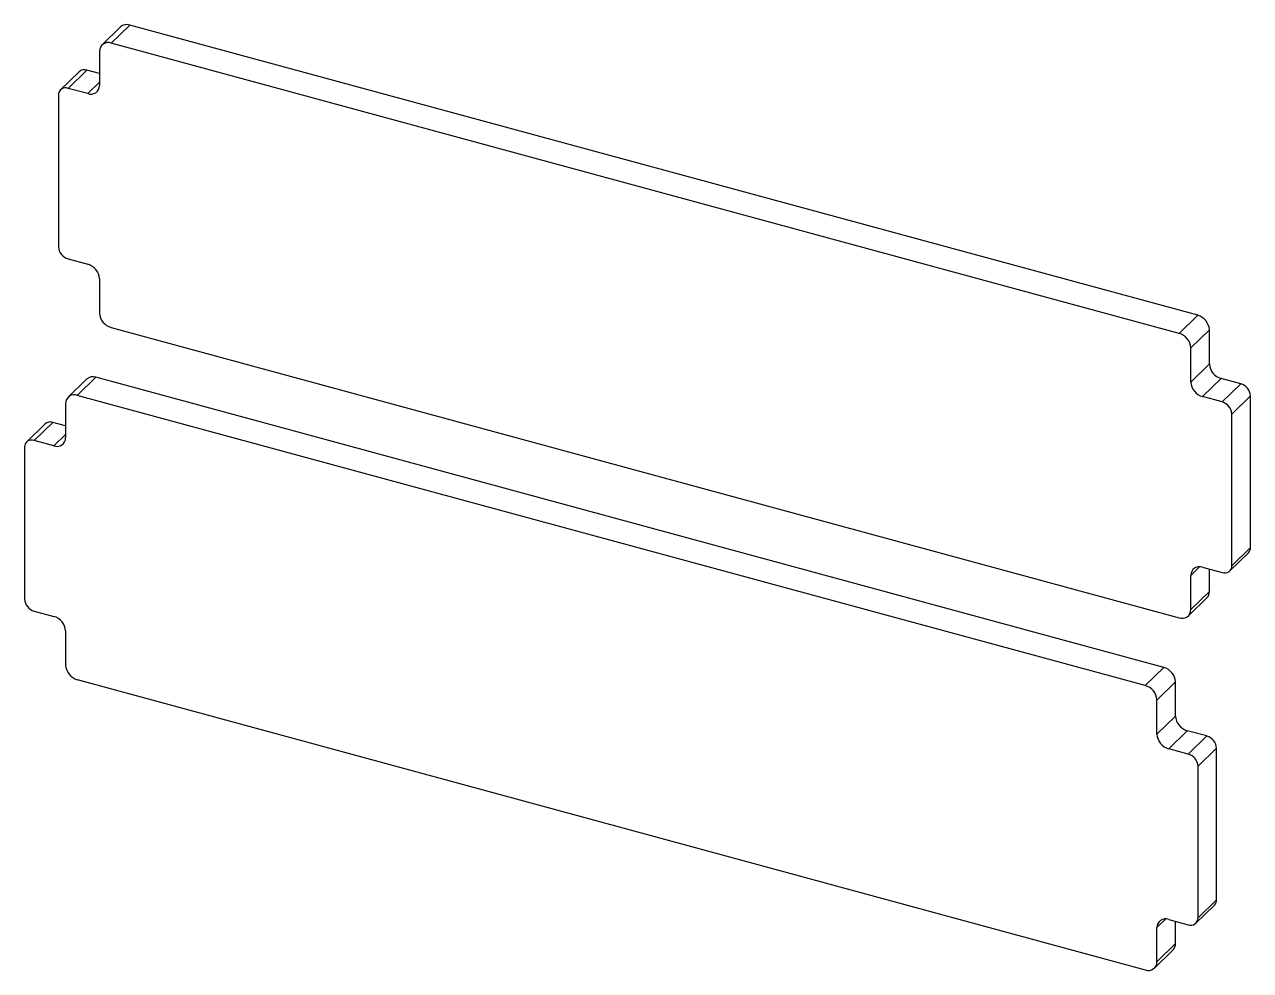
# Model space of a CAD drawing. Header units: millimetres. Extents: x -18893 to -18338, y 1235 to 1663.
import ezdxf

# ---------------------------------------------------------------- set-up
doc = ezdxf.new("R2010")
doc.units = ezdxf.units.MM

msp = doc.modelspace()

# ---------------------------------------------------------------- linework, layer by layer
at = {"color": 7, "linetype": 'Continuous', "lineweight": 25}
for p, q in [((-18849.17, 1661.86), (-18857.57, 1653.66)), ((-18853.38, 1654.51), (-18844.98, 1662.71)), ((-18362.09, 1531.47), (-18844.98, 1662.71)), ((-18370.49, 1523.27), (-18853.38, 1654.51)), ((-18858.69, 1650.81), (-18858.69, 1635.38)), ((-18867.93, 1641.58), (-18876.33, 1633.38)), ((-18872.84, 1634.08), (-18864.44, 1642.28)), ((-18858.69, 1640.72), (-18864.44, 1642.28)), ((-18864, 1631.68), (-18858.69, 1636.86)), ((-18877.26, 1631), (-18877.26, 1562.43)), ((-18864, 1631.68), (-18872.84, 1634.08)), ((-18872.84, 1556.94), (-18864, 1554.54)), ((-18858.69, 1547.95), (-18858.69, 1532.52)), ((-18370.49, 1523.27), (-18362.09, 1531.47)), ((-18853.38, 1525.94), (-18370.49, 1394.7)), ((-18365.18, 1516.69), (-18356.78, 1524.89)), ((-18356.78, 1509.46), (-18356.78, 1524.89)), ((-18365.18, 1501.26), (-18365.18, 1516.69)), ((-18365.18, 1501.26), (-18356.78, 1509.46)), ((-18864.49, 1502.61), (-18872.89, 1494.41)), ((-18868.7, 1495.26), (-18860.3, 1503.46)), ((-18377.41, 1372.22), (-18860.3, 1503.46)), ((-18359.88, 1494.67), (-18351.48, 1502.87)), ((-18342.63, 1500.47), (-18351.48, 1502.87)), ((-18351.03, 1492.27), (-18342.63, 1500.47)), ((-18874.01, 1491.56), (-18874.01, 1476.13)), ((-18385.81, 1364.02), (-18868.7, 1495.26)), ((-18351.03, 1492.27), (-18359.88, 1494.67)), ((-18346.61, 1486.78), (-18338.21, 1494.98)), ((-18338.21, 1426.41), (-18338.21, 1494.98)), ((-18346.61, 1418.21), (-18346.61, 1486.78)), ((-18883.25, 1482.33), (-18891.65, 1474.13)), ((-18888.16, 1474.84), (-18879.76, 1483.04)), ((-18874.01, 1481.47), (-18879.76, 1483.04)), ((-18879.32, 1472.43), (-18888.16, 1474.84)), ((-18879.32, 1472.43), (-18874.01, 1477.61)), ((-18892.58, 1471.75), (-18892.58, 1403.18)), ((-18346.61, 1418.21), (-18338.21, 1426.41)), ((-18347.54, 1415.83), (-18339.14, 1424.03)), ((-18365.18, 1413.83), (-18361.19, 1417.72)), ((-18365.18, 1398.4), (-18365.18, 1413.83)), ((-18359.88, 1417.53), (-18351.03, 1415.12)), ((-18356.78, 1406.6), (-18356.78, 1416.69)), ((-18366.3, 1395.55), (-18357.9, 1403.74)), ((-18365.18, 1398.4), (-18356.78, 1406.6)), ((-18888.16, 1397.69), (-18879.32, 1395.29)), ((-18874.01, 1388.7), (-18874.01, 1373.27)), ((-18385.81, 1364.02), (-18377.41, 1372.22)), ((-18868.7, 1366.69), (-18385.81, 1235.45)), ((-18380.5, 1357.44), (-18372.1, 1365.64)), ((-18372.1, 1350.21), (-18372.1, 1365.64)), ((-18380.5, 1342.01), (-18380.5, 1357.44)), ((-18380.5, 1342.01), (-18372.1, 1350.21)), ((-18375.2, 1335.42), (-18366.8, 1343.62)), ((-18357.95, 1341.22), (-18366.8, 1343.62)), ((-18366.35, 1333.02), (-18357.95, 1341.22)), ((-18366.35, 1333.02), (-18375.2, 1335.42)), ((-18361.93, 1327.53), (-18353.53, 1335.73)), ((-18353.53, 1267.16), (-18353.53, 1335.73)), ((-18361.93, 1258.96), (-18361.93, 1327.53)), ((-18362.86, 1256.58), (-18354.46, 1264.78)), ((-18361.93, 1258.96), (-18353.53, 1267.16)), ((-18380.5, 1254.58), (-18376.51, 1258.48)), ((-18380.5, 1239.15), (-18380.5, 1254.58)), ((-18375.2, 1258.28), (-18366.35, 1255.88)), ((-18372.1, 1247.35), (-18372.1, 1257.44)), ((-18380.5, 1239.15), (-18372.1, 1247.35)), ((-18381.62, 1236.3), (-18373.22, 1244.5))]:
    msp.add_line(p, q, dxfattribs=at)
for centre, radius, start, end in [((-18846.35, 1658.7), 4.23, 71.1228, 131.7873), ((-18854.79, 1650.87), 3.9, 68.8623, 180.9223), ((-18865.58, 1638.95), 3.53, 71.1228, 131.7873), ((-18874.01, 1631.05), 3.25, 68.8623, 180.9223), ((-18862.59, 1635.32), 3.9, 248.8623, 0.9223), ((-18871.2, 1562.79), 6.07, 183.3916, 254.3338), ((-18865.96, 1547.52), 7.29, 3.3916, 74.3338), ((-18851.42, 1532.95), 7.29, 183.3916, 254.3338), ((-18364.06, 1524.45), 7.29, 3.3916, 74.3338), ((-18372.46, 1516.26), 7.29, 3.3916, 74.3338), ((-18349.51, 1509.89), 7.29, 183.3916, 254.3338), ((-18861.67, 1499.46), 4.23, 71.1228, 131.7873), ((-18357.91, 1501.69), 7.29, 183.3916, 254.3338), ((-18344.27, 1494.62), 6.07, 3.3916, 74.3338), ((-18870.11, 1491.63), 3.9, 68.8623, 180.9223), ((-18352.67, 1486.42), 6.07, 3.3916, 74.3338), ((-18880.9, 1479.7), 3.53, 71.1228, 131.7873), ((-18889.33, 1471.8), 3.25, 68.8623, 180.9223), ((-18877.91, 1476.07), 3.9, 248.8623, 0.9223), ((-18341.44, 1426.3), 3.23, 315.3545, 1.9113), ((-18361.28, 1413.89), 3.9, 68.8623, 180.9223), ((-18349.86, 1418.15), 3.25, 248.8623, 0.9223), ((-18886.52, 1403.54), 6.07, 183.3916, 254.3338), ((-18360.66, 1406.47), 3.87, 315.3545, 1.9113), ((-18369.08, 1398.33), 3.9, 248.8623, 0.9223), ((-18881.28, 1388.27), 7.29, 3.3916, 74.3338), ((-18866.73, 1373.7), 7.29, 183.3916, 254.3338), ((-18379.38, 1365.21), 7.29, 3.3916, 74.3338), ((-18387.78, 1357.01), 7.29, 3.3916, 74.3338), ((-18364.83, 1350.64), 7.29, 183.3916, 254.3338), ((-18373.23, 1342.44), 7.29, 183.3916, 254.3338), ((-18359.59, 1335.37), 6.07, 3.3916, 74.3338), ((-18367.99, 1327.17), 6.07, 3.3916, 74.3338), ((-18356.76, 1267.05), 3.23, 315.3545, 1.9113), ((-18376.6, 1254.64), 3.9, 68.8623, 180.9223), ((-18365.18, 1258.91), 3.25, 248.8623, 0.9223), ((-18375.97, 1247.22), 3.87, 315.3545, 1.9113), ((-18384.4, 1239.09), 3.9, 248.8623, 0.9223)]:
    msp.add_arc(centre, radius, start, end, dxfattribs=at)

doc.saveas('drawing.dxf')
